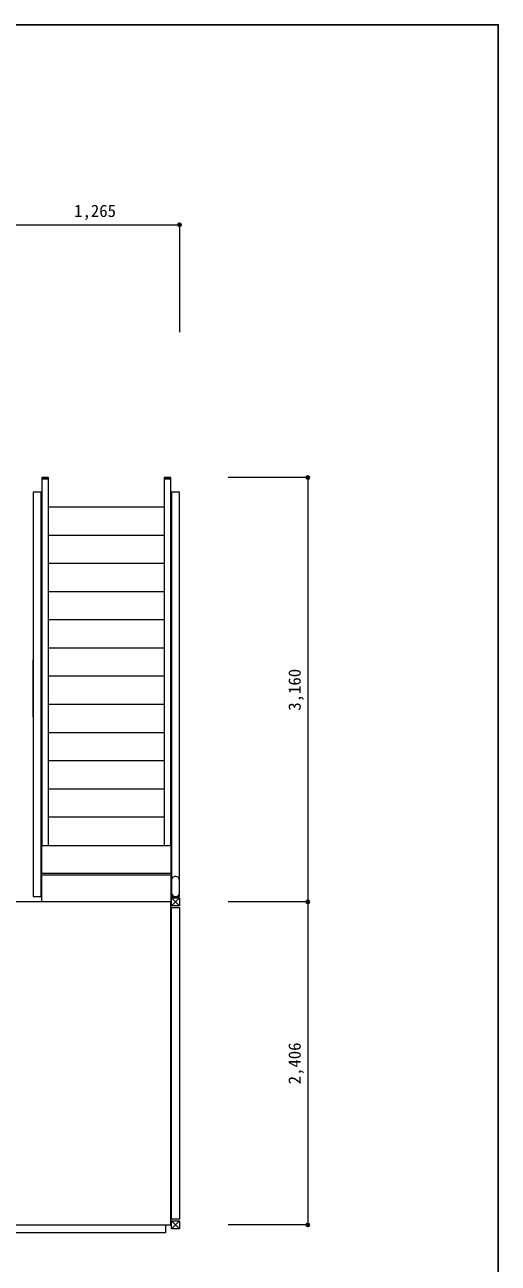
# Model space of a CAD drawing. Units: millimetres, scale not verified. Extents: x -9834 to 9831, y -7081 to 6901.
# Drawn here: x 6304 to 9828, y -2324 to 6901 of the extents above; entities that cross this region are included whole.
import ezdxf
from ezdxf.enums import TextEntityAlignment as Align

# ---------------------------------------------------------------- set-up
doc = ezdxf.new("R2010")
doc.units = ezdxf.units.MM
doc.header["$LTSCALE"] = 50
doc.header["$PDMODE"] = 32
doc.header["$PDSIZE"] = 25
doc.layers.add('0-0', color=7, linetype='Continuous', lineweight=25)
doc.layers.add('0-1', color=7, linetype='Continuous', lineweight=25)
doc.styles.add('ＭＳ ゴシック', font='')
doc.styles.get('ＭＳ ゴシック').set_extended_font_data('MS Gothic')

msp = doc.modelspace()

# ---------------------------------------------------------------- linework, layer by layer
at = {"layer": '0-0'}
msp.add_lwpolyline([(-9834.22, 6901.34), (9827.94, 6901.34), (9827.94, -7081.09)], dxfattribs=at)
at = {"layer": '0-1', "color": 4, "lineweight": 18}
for p, q in [((6191.26, 5412.27), (7456.26, 5412.27)), ((7456.26, 5412.27), (7456.26, 4612.27)), ((6431.26, 3528.27), (6431.26, 1785.07)), ((6431.26, 3528.27), (6431.26, 3518.27)), ((6481.26, 3528.27), (6431.26, 3528.27)), ((6431.26, 3518.27), (6431.26, 788.27)), ((6481.26, 3518.27), (6481.26, 3528.27)), ((6481.26, 788.27), (6481.26, 3518.27)), ((7341.26, 3528.27), (7341.26, 3518.27)), ((7391.26, 3528.27), (7341.26, 3528.27)), ((7341.26, 3518.27), (7341.26, 788.27)), ((7391.26, 2339.37), (7391.26, 3528.27)), ((7391.26, 3518.27), (7391.26, 3528.27)), ((7391.26, 788.27), (7391.26, 3518.27)), ((8410.3, 3528.27), (7816.56, 3528.27)), ((8410.3, 3528.27), (8410.3, 368.27)), ((6426.26, 3420.17), (6366.26, 3420.17)), ((6366.26, 3420.17), (6366.26, 408.27)), ((6426.26, 408.27), (6426.26, 3420.17)), ((7456.26, 3420.17), (7396.26, 3420.17)), ((7396.26, 3420.17), (7396.26, 408.27)), ((7456.26, 408.27), (7456.26, 3420.17)), ((7341.26, 3308.27), (6481.26, 3308.27)), ((7341.26, 3098.27), (6481.26, 3098.27)), ((7341.26, 2888.27), (6481.26, 2888.27)), ((7341.26, 2678.27), (6481.26, 2678.27)), ((7341.26, 2468.27), (6481.26, 2468.27)), ((7341.26, 2258.27), (6481.26, 2258.27)), ((6366.26, 1747.57), (6366.26, 2170.69)), ((7341.26, 2048.27), (6481.26, 2048.27)), ((7341.26, 1838.27), (6481.26, 1838.27)), ((7341.26, 1628.27), (6481.26, 1628.27)), ((7341.26, 1418.27), (6481.26, 1418.27)), ((7341.26, 1208.27), (6481.26, 1208.27)), ((7341.26, 998.27), (6481.26, 998.27)), ((6431.26, 788.27), (7391.26, 788.27)), ((6431.26, 788.27), (6481.26, 788.27)), ((6431.26, 578.27), (6431.26, 788.27)), ((7391.26, 578.27), (6431.26, 578.27)), ((6431.26, 568.27), (7391.26, 568.27)), ((6431.26, 368.27), (6431.26, 568.27)), ((7391.26, 568.27), (7391.26, 368.27)), ((7427.16, 557.27), (7425.26, 556.97)), ((7396.26, 527.97), (7395.96, 436.07)), ((7456.16, 435.97), (7456.36, 528.27)), ((6366.26, 408.27), (6426.26, 408.27)), ((7396.26, 408.27), (7456.26, 408.27)), ((7396.26, 398.27), (7456.26, 338.27)), ((7396.26, 338.27), (7456.26, 398.27)), ((7424.96, 406.97), (7427.26, 406.97)), ((7391.26, 368.27), (6431.26, 368.27)), ((8410.3, 368.27), (7816.56, 368.27)), ((7396.26, -2007.73), (7456.26, -2067.73)), ((7396.26, -2067.73), (7456.26, -2007.73))]:
    msp.add_line(p, q, dxfattribs=at)
for points in [[(6431.26, 3518.27), (6481.26, 3518.27), (6431.26, 3518.27)], [(7341.26, 3518.27), (7391.26, 3518.27), (7341.26, 3518.27)], [(7341.26, 788.27), (7391.26, 788.27), (7391.26, 578.27)], [(8410.3, 368.27), (8410.3, -2037.73), (7816.56, -2037.73)]]:
    msp.add_lwpolyline(points, dxfattribs=at)
for points in [[(7396.26, 338.27), (7396.26, 398.27), (7456.26, 398.27), (7456.26, 338.27)], [(7391.26, -2037.73), (7391.26, 368.27), (6191.26, 368.27), (6191.26, -2037.73)], [(7396.26, -1995.73), (7396.26, 326.27), (7456.26, 326.27), (7456.26, -1995.73)], [(7396.26, -2067.73), (7396.26, -2007.73), (7456.26, -2007.73), (7456.26, -2067.73)], [(6231.26, -2097.73), (6231.26, -2037.73), (7351.26, -2037.73), (7351.26, -2097.73)]]:
    msp.add_lwpolyline(points, close=True, dxfattribs=at)
for centre, start, end in [((7425.06, 528.17), 89.63, 180.36281), ((7427.16, 527.97), 0.48701, 89.87701), ((7425.16, 436.17), 180.21611, 269.71446), ((7427.16, 436.07), 270.32501, 359.93901)]:
    msp.add_arc(centre, 29, start, end, dxfattribs=at)
at = {"layer": '0-1', "color": 4}
for p in [(7456.26, 5412.27), (8410.3, 3528.27), (8410.3, 368.27), (8410.3, -2037.73)]:
    msp.add_point(p, dxfattribs=at)

# ---------------------------------------------------------------- texts
at = {"layer": '0-1', "color": 4, "style": 'ＭＳ ゴシック'}
msp.add_text('1,265', height=91.64, dxfattribs=at).set_placement((6670.86, 5442.02), align=Align.BOTTOM_LEFT)
for s, p in [('3,160', (8385.3, 1792.02)), ('2,406', (8385.3, -990.98))]:
    msp.add_text(s, height=91.64, rotation=90, dxfattribs=at).set_placement(p, align=Align.BOTTOM_LEFT)

doc.saveas('drawing.dxf')
